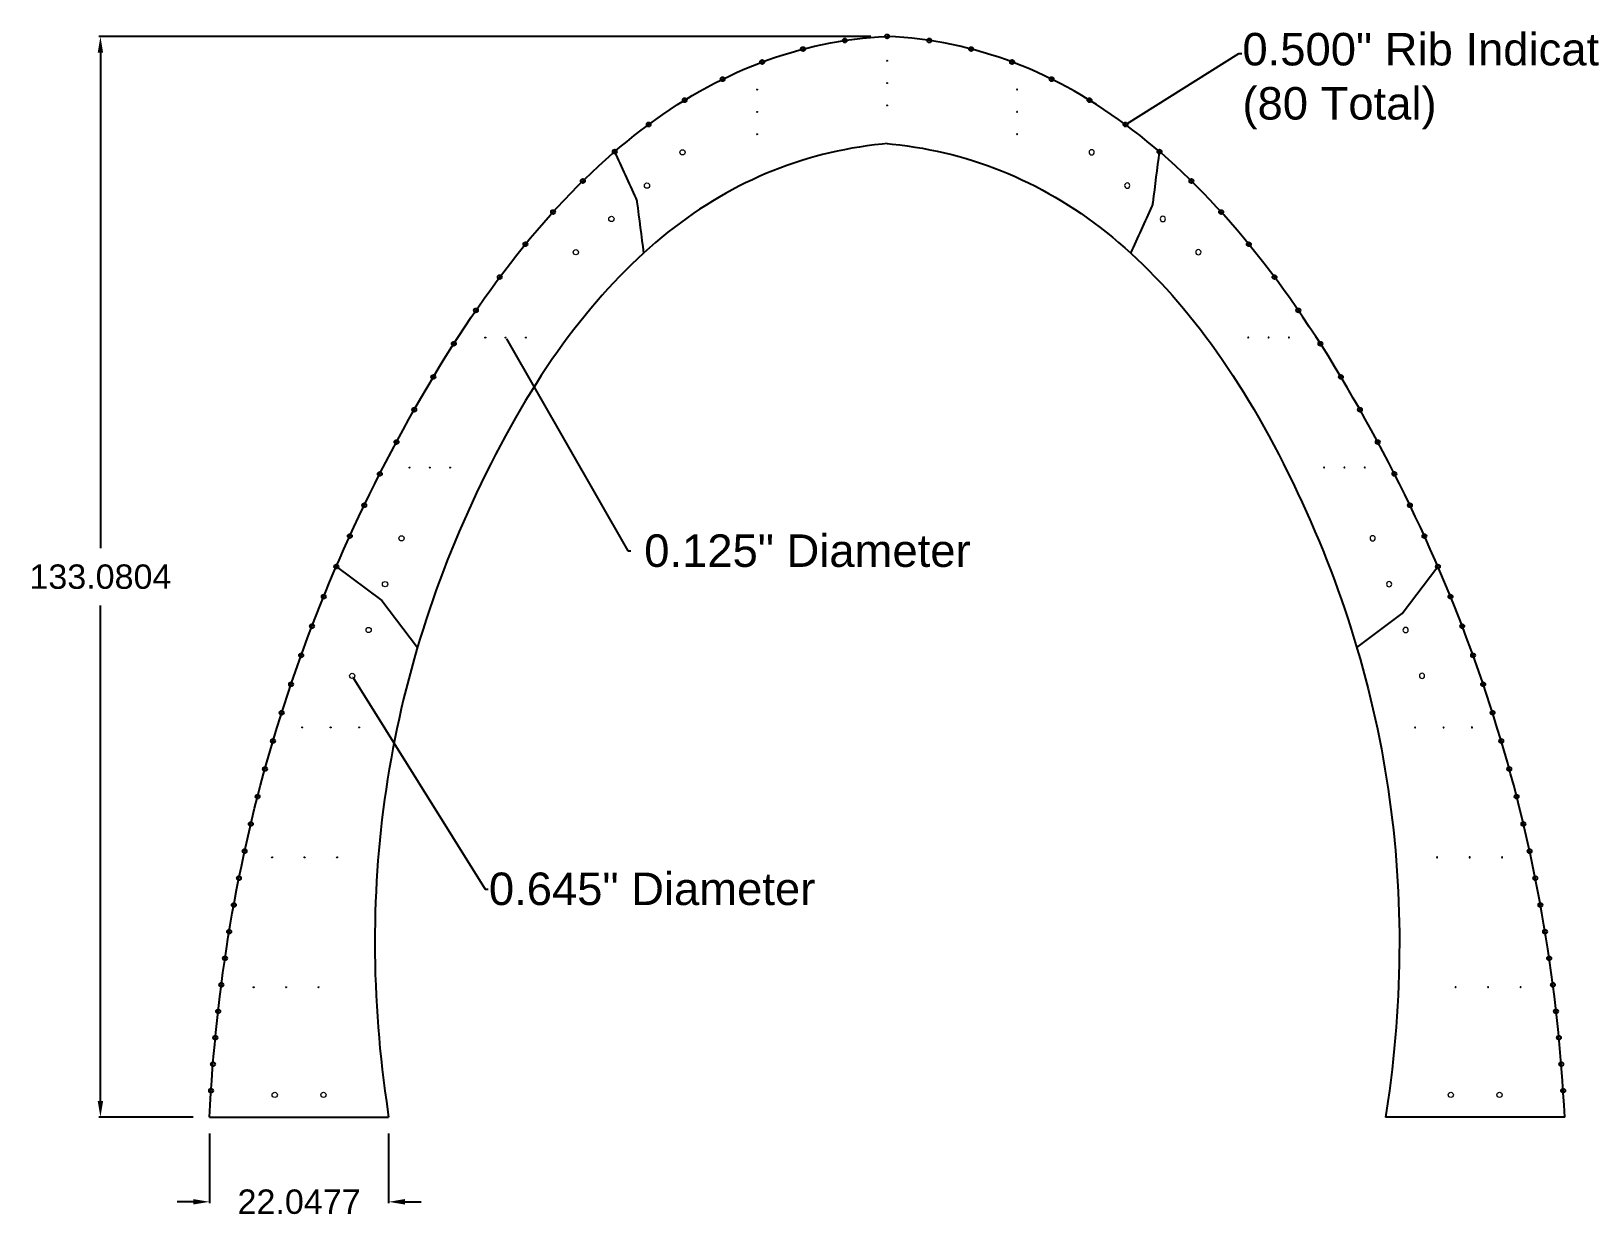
# Model space of a CAD drawing. Header units: inches. Extents: x -1683 to 11264, y -1696 to 865.
# Drawn here: x 716.9 to 909, y 182.5 to 328.6 of the extents above; entities that cross this region are included whole.
import ezdxf
from ezdxf import colors
from ezdxf.entities.mleader import LeaderData, LeaderLine
from ezdxf.math import Vec2, Vec3

# ---------------------------------------------------------------- set-up
doc = ezdxf.new("R2010")
doc.units = ezdxf.units.IN
doc.header["$MEASUREMENT"] = 0
doc.header["$PDMODE"] = 2
doc.header["$PDSIZE"] = 2
doc.layers.add('Annotation', color=7, linetype='Continuous', lineweight=9)
doc.layers.add('Drilling', color=3, linetype='Continuous', lineweight=13)
doc.layers.add('OLD1', color=1, linetype='Continuous')
doc.styles.get("Standard").update_dxf_attribs({"font": 'Arial.ttf'})
doc.dimstyles.get("Standard").update_dxf_attribs({"dimtxt": 3, "dimasz": 2, "dimexe": 0.18, "dimexo": 2, "dimgap": 2, "dimtad": 0, "dimtih": 1, "dimtoh": 1, "dimdec": 4, "dimzin": 0, "dimdsep": 46, "dimtxsty": 'Standard', "dimcen": 0.09, "dimadec": 0, "dimazin": 0, "dimtfac": 1, "dimtdec": 4, "dimtofl": 0, "dimtmove": 0, "dimatfit": 3, "dimfxl": 1, "dimtolj": 1, "dimtzin": 0, "dimarcsym": 0})

# ---------------------------------------------------------------- blocks, each defined once
blk = doc.blocks.new('*U1')
at = {"layer": 'Drilling'}
blk.add_circle((0, 0), 0.323, dxfattribs=at)
blk = doc.blocks.new('*U2')
at = {"color": 0, "linetype": 'ByBlock', "lineweight": -2, "transparency": 16777216}
for p in [(-18, 0), (-12, 0), (-6, 0), (0, 0)]:
    blk.add_blockref('*U1', p, dxfattribs=at)
blk = doc.blocks.new('*U3')
at = {"layer": 'Drilling'}
blk.add_circle((0, 0), 0.0625, dxfattribs=at)
blk = doc.blocks.new('*U4')
at = {"layer": 'Drilling', "color": 0, "linetype": 'ByBlock', "lineweight": -2, "transparency": 16777216}
for p in [(0, 0), (4, 0), (8, 0)]:
    blk.add_blockref('*U3', p, dxfattribs=at)
blk = doc.blocks.new('*U9')
at = {"layer": 'Drilling'}
blk.add_circle((0, 0), 0.323, dxfattribs=at)
blk = doc.blocks.new('*U10')
at = {"color": 0, "linetype": 'ByBlock', "lineweight": -2, "transparency": 16777216}
for p in [(-18, 0), (-12, 0), (-6, 0), (0, 0)]:
    blk.add_blockref('*U9', p, dxfattribs=at)
blk = doc.blocks.new('*U11')
at = {"layer": 'Drilling'}
blk.add_circle((0, 0), 0.0625, dxfattribs=at)
blk = doc.blocks.new('*U12')
at = {"layer": 'Drilling', "color": 0, "linetype": 'ByBlock', "lineweight": -2, "transparency": 16777216}
for p in [(0, 0), (4, 0), (8, 0)]:
    blk.add_blockref('*U11', p, dxfattribs=at)
blk = doc.blocks.new('*U13')
at = {"layer": 'Drilling'}
blk.add_circle((0, 0), 0.0625, dxfattribs=at)
blk = doc.blocks.new('*U14')
at = {"layer": 'Drilling', "color": 0, "linetype": 'ByBlock', "lineweight": -2, "transparency": 16777216}
for p in [(0, 0), (3.5, 0), (7, 0)]:
    blk.add_blockref('*U13', p, dxfattribs=at)
blk = doc.blocks.new('*U15')
at = {"layer": 'Drilling'}
blk.add_circle((0, 0), 0.0625, dxfattribs=at)
blk = doc.blocks.new('*U16')
at = {"layer": 'Drilling', "color": 0, "linetype": 'ByBlock', "lineweight": -2, "transparency": 16777216}
for p in [(0, 0), (2.5, 0), (5, 0)]:
    blk.add_blockref('*U15', p, dxfattribs=at)
blk = doc.blocks.new('*U17')
at = {"layer": 'Drilling'}
blk.add_circle((0, 0), 0.0625, dxfattribs=at)
blk = doc.blocks.new('*U18')
at = {"layer": 'Drilling', "color": 0, "linetype": 'ByBlock', "lineweight": -2, "transparency": 16777216}
for p in [(0, 0), (2.5, 0), (5, 0)]:
    blk.add_blockref('*U17', p, dxfattribs=at)
blk = doc.blocks.new('*U19')
at = {"layer": 'Drilling'}
blk.add_circle((0, 0), 0.0625, dxfattribs=at)
blk = doc.blocks.new('*U20')
at = {"layer": 'Drilling', "color": 0, "linetype": 'ByBlock', "lineweight": -2, "transparency": 16777216}
for p in [(0, 0), (2.75, 0), (5.5, 0)]:
    blk.add_blockref('*U19', p, dxfattribs=at)
blk = doc.blocks.new('*U21')
at = {"layer": 'Drilling'}
blk.add_circle((0, 0), 0.0625, dxfattribs=at)
blk = doc.blocks.new('*U22')
at = {"layer": 'Drilling', "color": 0, "linetype": 'ByBlock', "lineweight": -2, "transparency": 16777216}
for p in [(0, 0), (2.75, 0), (5.5, 0)]:
    blk.add_blockref('*U21', p, dxfattribs=at)
blk = doc.blocks.new('*U37')
at = {"layer": 'Drilling'}
blk.add_circle((0, 0), 0.323, dxfattribs=at)
blk = doc.blocks.new('*U38')
at = {"color": 0, "linetype": 'ByBlock', "lineweight": -2, "transparency": 16777216}
for p in [(-18, 0), (-12, 0), (-6, 0), (0, 0)]:
    blk.add_blockref('*U37', p, dxfattribs=at)
blk = doc.blocks.new('*U23')
at = {"layer": 'Drilling'}
blk.add_circle((0, 0), 0.0625, dxfattribs=at)
blk = doc.blocks.new('*U24')
at = {"layer": 'Drilling', "color": 0, "linetype": 'ByBlock', "lineweight": -2, "transparency": 16777216}
for p in [(0, 0), (4, 0), (8, 0)]:
    blk.add_blockref('*U23', p, dxfattribs=at)
blk = doc.blocks.new('*U25')
at = {"layer": 'Drilling'}
blk.add_circle((0, 0), 0.323, dxfattribs=at)
blk = doc.blocks.new('*U26')
at = {"color": 0, "linetype": 'ByBlock', "lineweight": -2, "transparency": 16777216}
for p in [(-18, 0), (-12, 0), (-6, 0), (0, 0)]:
    blk.add_blockref('*U25', p, dxfattribs=at)
blk = doc.blocks.new('*U27')
at = {"layer": 'Drilling'}
blk.add_circle((0, 0), 0.0625, dxfattribs=at)
blk = doc.blocks.new('*U28')
at = {"layer": 'Drilling', "color": 0, "linetype": 'ByBlock', "lineweight": -2, "transparency": 16777216}
for p in [(0, 0), (4, 0), (8, 0)]:
    blk.add_blockref('*U27', p, dxfattribs=at)
blk = doc.blocks.new('*U29')
at = {"layer": 'Drilling'}
blk.add_circle((0, 0), 0.0625, dxfattribs=at)
blk = doc.blocks.new('*U30')
at = {"layer": 'Drilling', "color": 0, "linetype": 'ByBlock', "lineweight": -2, "transparency": 16777216}
for p in [(0, 0), (3.5, 0), (7, 0)]:
    blk.add_blockref('*U29', p, dxfattribs=at)
blk = doc.blocks.new('*U31')
at = {"layer": 'Drilling'}
blk.add_circle((0, 0), 0.0625, dxfattribs=at)
blk = doc.blocks.new('*U32')
at = {"layer": 'Drilling', "color": 0, "linetype": 'ByBlock', "lineweight": -2, "transparency": 16777216}
for p in [(0, 0), (2.5, 0), (5, 0)]:
    blk.add_blockref('*U31', p, dxfattribs=at)
blk = doc.blocks.new('*U33')
at = {"layer": 'Drilling'}
blk.add_circle((0, 0), 0.0625, dxfattribs=at)
blk = doc.blocks.new('*U34')
at = {"layer": 'Drilling', "color": 0, "linetype": 'ByBlock', "lineweight": -2, "transparency": 16777216}
for p in [(0, 0), (2.5, 0), (5, 0)]:
    blk.add_blockref('*U33', p, dxfattribs=at)
blk = doc.blocks.new('*U35')
at = {"layer": 'Drilling'}
blk.add_circle((0, 0), 0.0625, dxfattribs=at)
blk = doc.blocks.new('*U36')
at = {"layer": 'Drilling', "color": 0, "linetype": 'ByBlock', "lineweight": -2, "transparency": 16777216}
for p in [(0, 0), (2.75, 0), (5.5, 0)]:
    blk.add_blockref('*U35', p, dxfattribs=at)
blk = doc.blocks.new('*D310')
at = {"layer": 'Annotation', "color": 0, "lineweight": -2, "transparency": 16777216}
for p, q in [((738.84, 192.84), (738.84, 184.24)), ((760.89, 192.84), (760.89, 184.24)), ((736.84, 184.42), (734.84, 184.42)), ((762.89, 184.42), (764.89, 184.42))]:
    blk.add_line(p, q, dxfattribs=at)
at = {"layer": 'Annotation', "color": 0, "transparency": 16777216}
for points in [[(736.84, 184.76), (736.84, 184.09), (738.84, 184.42)], [(762.89, 184.76), (762.89, 184.09), (760.89, 184.42)]]:
    blk.add_solid(points, dxfattribs=at)
at = {"layer": 'Defpoints', "color": 0, "transparency": 16777216}
for p in [(738.84, 194.84), (760.89, 194.84), (760.89, 184.42)]:
    blk.add_point(p, dxfattribs=at)
at = {"layer": 'Annotation', "color": 0, "transparency": 16777216, "insert": (749.87, 184.42), "char_height": 3, "attachment_point": 5}
blk.add_mtext('\\A1;22.0477', dxfattribs=at)
blk = doc.blocks.new('*D311')
at = {"layer": 'Annotation', "color": 0, "lineweight": -2, "transparency": 16777216}
for p, q in [((820.25, 327.92), (725.23, 327.92)), ((725.41, 325.92), (725.41, 264.9)), ((725.41, 196.84), (725.41, 257.86)), ((736.84, 194.84), (725.23, 194.84))]:
    blk.add_line(p, q, dxfattribs=at)
at = {"layer": 'Annotation', "color": 0, "transparency": 16777216}
for points in [[(725.08, 325.92), (725.74, 325.92), (725.41, 327.92)], [(725.08, 196.84), (725.74, 196.84), (725.41, 194.84)]]:
    blk.add_solid(points, dxfattribs=at)
at = {"layer": 'Defpoints', "color": 0, "transparency": 16777216}
for p in [(725.41, 327.92), (822.25, 327.92), (738.84, 194.84)]:
    blk.add_point(p, dxfattribs=at)
at = {"layer": 'Annotation', "color": 0, "transparency": 16777216, "insert": (725.41, 261.38), "char_height": 3, "attachment_point": 5}
blk.add_mtext('\\A1;133.0804', dxfattribs=at)

msp = doc.modelspace()

# ---------------------------------------------------------------- linework, layer by layer
for p, q in [((738.84404, 194.83765), (760.89174, 194.83765)), ((905.66478, 194.83765), (883.61708, 194.83765))]:
    msp.add_line(p, q)
for points in [[(738.84404, 194.83765), (738.92262, 196.33936), (739.012, 197.83799), (739.11217, 199.33351), (739.22313, 200.82594), (739.34488, 202.31527), (739.47742, 203.8015), (739.62075, 205.28463), (739.77487, 206.76467), (739.93978, 208.2416), (740.11549, 209.71545), (740.30199, 211.18619), (740.49927, 212.65383), (740.70735, 214.11838), (740.92622, 215.57983), (741.15588, 217.03818), (741.39634, 218.49344), (741.64758, 219.94559), (741.90961, 221.39465), (742.18244, 222.84062), (742.46606, 224.28348), (742.76046, 225.72325), (743.06566, 227.15991), (743.38165, 228.59349), (743.70843, 230.02396), (744.04601, 231.45133), (744.39437, 232.87561), (744.75352, 234.29679), (745.12347, 235.71488), (745.50421, 237.12986), (745.89574, 238.54175), (746.29805, 239.95054), (746.71116, 241.35623), (747.13507, 242.75883), (747.56976, 244.15832), (748.01524, 245.55472), (748.47152, 246.94802), (748.93858, 248.33823), (749.41644, 249.72533), (749.90509, 251.10934), (750.40453, 252.49025), (750.91476, 253.86807), (751.43578, 255.24278), (751.9676, 256.6144), (752.5102, 257.98292), (753.06359, 259.34834), (753.62778, 260.71067), (754.20276, 262.06989), (754.78853, 263.42602), (755.38509, 264.77906), (755.99244, 266.12899), (756.61058, 267.47583), (757.23951, 268.81957), (757.87924, 270.16021), (758.52975, 271.49775), (759.19106, 272.8322), (759.86316, 274.16355), (760.54605, 275.4918), (761.23973, 276.81695), (761.9442, 278.13901), (762.65946, 279.45796), (763.38552, 280.77382), (764.12236, 282.08659), (764.87, 283.39625), (765.62842, 284.70282), (766.39413, 285.998), (767.16359, 287.2735), (767.9368, 288.52931), (768.71378, 289.76545), (769.49451, 290.98191), (770.279, 292.17868), (771.06725, 293.35578), (771.85925, 294.51319), (772.65501, 295.65093), (773.45453, 296.76898), (774.25781, 297.86735), (775.06484, 298.94605), (775.87563, 300.00506), (776.69018, 301.04439), (777.50849, 302.06404), (778.33055, 303.06401), (779.15638, 304.0443), (779.98596, 305.0049), (780.81929, 305.94583), (781.65639, 306.86708), (782.49724, 307.76864), (783.34185, 308.65053), (784.19021, 309.51273), (785.04234, 310.35526), (785.89822, 311.1781), (786.75786, 311.98126), (787.62125, 312.76474), (788.48841, 313.52855), (789.35932, 314.27267), (790.23399, 314.99711), (791.11241, 315.70187), (791.9946, 316.38694), (792.88054, 317.05234), (793.77024, 317.69806), (794.66369, 318.3241), (795.56091, 318.93045), (796.46188, 319.51713), (797.36661, 320.08412), (798.27509, 320.63143), (799.18734, 321.15907), (800.10334, 321.66702), (801.02309, 322.15529), (801.94661, 322.62388), (802.87388, 323.07279), (803.80491, 323.50202), (804.7397, 323.91157), (805.67825, 324.30144), (806.62055, 324.67163), (807.56661, 325.02213), (808.51643, 325.35296), (809.47001, 325.66411), (810.42734, 325.95557), (811.38843, 326.22736), (812.35328, 326.47946), (813.32188, 326.71188), (814.29425, 326.92463), (815.27037, 327.11769), (816.25024, 327.29107), (817.23388, 327.44477), (818.22127, 327.57879), (819.21242, 327.69313), (820.20733, 327.78779), (821.206, 327.86276), (822.25441, 327.91806)], [(905.66478, 194.83765), (905.58619, 196.33936), (905.49682, 197.83799), (905.39665, 199.33351), (905.28569, 200.82594), (905.16394, 202.31527), (905.0314, 203.8015), (904.88807, 205.28463), (904.73395, 206.76467), (904.56903, 208.2416), (904.39333, 209.71545), (904.20683, 211.18619), (904.00954, 212.65383), (903.80146, 214.11838), (903.58259, 215.57983), (903.35293, 217.03818), (903.11248, 218.49344), (902.86124, 219.94559), (902.5992, 221.39465), (902.32638, 222.84062), (902.04276, 224.28348), (901.74835, 225.72325), (901.44315, 227.15991), (901.12716, 228.59349), (900.80038, 230.02396), (900.46281, 231.45133), (900.11445, 232.87561), (899.75529, 234.29679), (899.38535, 235.71488), (899.00461, 237.12986), (898.61308, 238.54175), (898.21076, 239.95054), (897.79765, 241.35623), (897.37375, 242.75883), (896.93906, 244.15832), (896.49357, 245.55472), (896.0373, 246.94802), (895.57023, 248.33823), (895.09237, 249.72533), (894.60373, 251.10934), (894.10429, 252.49025), (893.59406, 253.86807), (893.07303, 255.24278), (892.54122, 256.6144), (891.99862, 257.98292), (891.44522, 259.34834), (890.88104, 260.71067), (890.30606, 262.06989), (889.72029, 263.42602), (889.12373, 264.77906), (888.51638, 266.12899), (887.89824, 267.47583), (887.2693, 268.81957), (886.62958, 270.16021), (885.97906, 271.49775), (885.31776, 272.8322), (884.64566, 274.16355), (883.96277, 275.4918), (883.26909, 276.81695), (882.56462, 278.13901), (881.84935, 279.45796), (881.1233, 280.77382), (880.38646, 282.08659), (879.63882, 283.39625), (878.88039, 284.70282), (878.11469, 285.998), (877.34523, 287.2735), (876.57201, 288.52931), (875.79504, 289.76545), (875.01431, 290.98191), (874.22982, 292.17868), (873.44157, 293.35578), (872.64957, 294.51319), (871.8538, 295.65093), (871.05428, 296.76898), (870.25101, 297.86735), (869.44397, 298.94605), (868.63318, 300.00506), (867.81863, 301.04439), (867.00033, 302.06404), (866.17826, 303.06401), (865.35244, 304.0443), (864.52286, 305.0049), (863.68952, 305.94583), (862.85243, 306.86708), (862.01158, 307.76864), (861.16697, 308.65053), (860.3186, 309.51273), (859.46648, 310.35526), (858.6106, 311.1781), (857.75096, 311.98126), (856.88756, 312.76474), (856.02041, 313.52855), (855.1495, 314.27267), (854.27483, 314.99711), (853.3964, 315.70187), (852.51422, 316.38694), (851.62828, 317.05234), (850.73858, 317.69806), (849.84512, 318.3241), (848.94791, 318.93045), (848.04694, 319.51713), (847.14221, 320.08412), (846.23372, 320.63143), (845.32148, 321.15907), (844.40548, 321.66702), (843.48572, 322.15529), (842.56221, 322.62388), (841.63493, 323.07279), (840.7039, 323.50202), (839.76911, 323.91157), (838.83057, 324.30144), (837.88826, 324.67163), (836.9422, 325.02213), (835.99239, 325.35296), (835.03881, 325.66411), (834.08148, 325.95557), (833.12039, 326.22736), (832.15554, 326.47946), (831.18693, 326.71188), (830.21457, 326.92463), (829.23845, 327.11769), (828.25857, 327.29107), (827.27494, 327.44477), (826.28754, 327.57879), (825.29639, 327.69313), (824.30149, 327.78779), (823.30282, 327.86276), (822.25441, 327.91806)], [(822.25441, 314.72227), (821.6448, 314.66485), (820.70206, 314.55911), (819.76616, 314.43711), (818.83705, 314.29886), (817.91464, 314.1444), (816.99888, 313.97373), (816.08967, 313.78687), (815.18696, 313.58383), (814.29066, 313.3646), (813.40069, 313.12918), (812.51698, 312.87757), (811.63944, 312.60977), (810.768, 312.32574), (809.90257, 312.02548), (809.04309, 311.70896), (808.18948, 311.37615), (807.34165, 311.02701), (806.49955, 310.66152), (805.6631, 310.27963), (804.83223, 309.8813), (804.00688, 309.46647), (803.187, 309.0351), (802.37253, 308.58714), (801.56341, 308.12254), (800.75959, 307.64122), (799.96105, 307.14314), (799.16773, 306.62824), (798.3796, 306.09645), (797.59663, 305.54772), (796.81879, 304.98198), (796.04607, 304.39917), (795.27845, 303.79923), (794.51591, 303.18211), (793.75845, 302.54774), (793.00605, 301.89606), (792.25872, 301.22703), (791.51645, 300.54058), (790.77926, 299.83666), (790.04715, 299.11522), (789.32014, 298.37622), (788.59822, 297.61961), (787.88142, 296.84533), (787.16976, 296.05336), (786.46326, 295.24365), (785.76193, 294.41617), (785.0658, 293.57087), (784.3749, 292.70773), (783.68924, 291.82672), (783.00885, 290.9278), (782.33377, 290.01096), (781.66401, 289.07616), (780.9996, 288.1234), (780.34058, 287.15264), (779.68697, 286.16387), (779.03879, 285.15707), (778.39609, 284.13223), (777.75887, 283.08934), (777.12718, 282.02838), (776.50104, 280.94935), (775.88048, 279.85224), (775.26551, 278.73704), (774.65618, 277.60374), (774.05251, 276.45234), (773.45413, 275.28208), (772.86407, 274.10021), (772.28617, 272.91559), (771.72084, 271.72908), (771.16809, 270.54067), (770.62789, 269.35037), (770.10024, 268.15817), (769.58514, 266.96406), (769.08257, 265.76803), (768.59253, 264.57009), (768.11502, 263.37021), (767.65001, 262.1684), (767.19751, 260.96464), (766.75751, 259.75894), (766.33, 258.55127), (765.91497, 257.34164), (765.51242, 256.13003), (765.12234, 254.91643), (764.74472, 253.70084), (764.37956, 252.48325), (764.02686, 251.26364), (763.6866, 250.04201), (763.35878, 248.81834), (763.0434, 247.59262), (762.74044, 246.36485), (762.44992, 245.13502), (762.17182, 243.9031), (761.90614, 242.6691), (761.65287, 241.433), (761.41202, 240.19478), (761.18358, 238.95444), (760.96754, 237.71197), (760.76391, 236.46735), (760.57269, 235.22057), (760.39386, 233.97162), (760.22744, 232.72048), (760.07342, 231.46716), (759.9318, 230.21162), (759.80258, 228.95387), (759.68576, 227.69389), (759.58134, 226.43167), (759.48932, 225.16719), (759.40971, 223.90045), (759.34251, 222.63143), (759.28771, 221.36013), (759.24533, 220.08653), (759.21535, 218.81061), (759.1978, 217.53238), (759.19266, 216.25182), (759.19995, 214.96892), (759.21966, 213.68366), (759.25181, 212.39605), (759.29639, 211.10606), (759.35341, 209.81369), (759.42288, 208.51894), (759.5048, 207.22178), (759.59918, 205.92222), (759.70601, 204.62025), (759.82532, 203.31585), (759.9571, 202.00902), (760.10136, 200.69975), (760.2581, 199.38803), (760.42734, 198.07386), (760.60907, 196.75724), (760.89174, 194.83765)], [(822.25441, 314.72227), (822.86402, 314.66485), (823.80676, 314.55911), (824.74265, 314.43711), (825.67177, 314.29886), (826.59417, 314.1444), (827.50994, 313.97373), (828.41914, 313.78687), (829.32186, 313.58383), (830.21816, 313.3646), (831.10813, 313.12918), (831.99184, 312.87757), (832.86938, 312.60977), (833.74082, 312.32574), (834.60624, 312.02548), (835.46572, 311.70896), (836.31934, 311.37615), (837.16716, 311.02701), (838.00927, 310.66152), (838.84572, 310.27963), (839.67659, 309.8813), (840.50193, 309.46647), (841.32182, 309.0351), (842.13629, 308.58714), (842.94541, 308.12254), (843.74922, 307.64122), (844.54777, 307.14314), (845.34109, 306.62824), (846.12922, 306.09645), (846.91219, 305.54772), (847.69002, 304.98198), (848.46274, 304.39917), (849.23036, 303.79923), (849.9929, 303.18211), (850.75037, 302.54774), (851.50277, 301.89606), (852.2501, 301.22703), (852.99236, 300.54058), (853.72955, 299.83666), (854.46166, 299.11522), (855.18868, 298.37622), (855.9106, 297.61961), (856.62739, 296.84533), (857.33905, 296.05336), (858.04556, 295.24365), (858.74689, 294.41617), (859.44301, 293.57087), (860.13392, 292.70773), (860.81958, 291.82672), (861.49996, 290.9278), (862.17505, 290.01096), (862.84481, 289.07616), (863.50921, 288.1234), (864.16824, 287.15264), (864.82185, 286.16387), (865.47002, 285.15707), (866.11273, 284.13223), (866.74994, 283.08934), (867.38163, 282.02838), (868.00778, 280.94935), (868.62834, 279.85224), (869.2433, 278.73704), (869.85263, 277.60374), (870.45631, 276.45234), (871.05469, 275.28208), (871.64474, 274.10021), (872.22265, 272.91559), (872.78797, 271.72908), (873.34073, 270.54067), (873.88093, 269.35037), (874.40858, 268.15817), (874.92368, 266.96406), (875.42624, 265.76803), (875.91628, 264.57009), (876.3938, 263.37021), (876.85881, 262.1684), (877.31131, 260.96464), (877.75131, 259.75894), (878.17882, 258.55127), (878.59385, 257.34164), (878.9964, 256.13003), (879.38648, 254.91643), (879.7641, 253.70084), (880.12925, 252.48325), (880.48196, 251.26364), (880.82222, 250.04201), (881.15004, 248.81834), (881.46542, 247.59262), (881.76837, 246.36485), (882.0589, 245.13502), (882.337, 243.9031), (882.60268, 242.6691), (882.85594, 241.433), (883.0968, 240.19478), (883.32524, 238.95444), (883.54127, 237.71197), (883.7449, 236.46735), (883.93613, 235.22057), (884.11495, 233.97162), (884.28138, 232.72048), (884.4354, 231.46716), (884.57702, 230.21162), (884.70624, 228.95387), (884.82306, 227.69389), (884.92748, 226.43167), (885.01949, 225.16719), (885.0991, 223.90045), (885.16631, 222.63143), (885.2211, 221.36013), (885.26349, 220.08653), (885.29346, 218.81061), (885.31102, 217.53238), (885.31616, 216.25182), (885.30887, 214.96892), (885.28916, 213.68366), (885.25701, 212.39605), (885.21243, 211.10606), (885.1554, 209.81369), (885.08594, 208.51894), (885.00402, 207.22178), (884.90964, 205.92222), (884.8028, 204.62025), (884.6835, 203.31585), (884.55172, 202.00902), (884.40746, 200.69975), (884.25072, 199.38803), (884.08148, 198.07386), (883.89974, 196.75724), (883.61708, 194.83765)], [(754.44993, 262.64212), (760.04099, 258.45101), (764.43245, 252.6596)], [(880.07636, 252.6596), (885.66743, 256.85071), (890.05889, 262.64212)]]:
    msp.add_lwpolyline(points)
for points in [[(792.31061, 301.22027), (792.04149, 303.32749), (791.77238, 305.43471), (791.50326, 307.54193), (791.48347, 307.69688), (791.43918, 307.85049), (791.37367, 307.9923), (790.49027, 309.90466), (789.60687, 311.81703), (788.72347, 313.72939)], [(852.25741, 301.22027), (853.12963, 303.14828), (854.00185, 305.07628), (854.87406, 307.00429), (854.93845, 307.14662), (854.98434, 307.29965), (855.00365, 307.45467), (855.26422, 309.54624), (855.52478, 311.63781), (855.78535, 313.72939)]]:
    msp.add_open_spline(points, degree=3, knots=[0, 0, 0, 0, 1, 1, 1, 1.468649631, 1.468649631, 1.468649631, 2.468649631, 2.468649631, 2.468649631, 2.468649631])
at = {"layer": 'Drilling'}
for centre in [(746.86789, 197.58765), (752.86789, 197.58765), (891.64093, 197.58765), (897.64093, 197.58765)]:
    msp.add_circle(centre, 0.3225, dxfattribs=at)
at = {"layer": 'OLD1'}
for centre in [(811.90323, 326.36187), (817.04542, 327.41532), (822.25441, 327.91806), (827.4634, 327.41532), (832.60559, 326.36187), (806.87633, 324.76639), (837.63249, 324.76639), (802.01018, 322.65466), (842.49863, 322.65466), (797.34414, 320.07004), (847.16468, 320.07004), (792.9084, 317.07256), (851.60042, 317.07256), (788.72347, 313.72939), (855.78535, 313.72939), (784.79872, 310.11439), (859.71009, 310.11439), (781.13589, 306.29426), (863.37292, 306.29426), (777.72879, 302.33201), (866.78003, 302.33201), (774.56672, 298.28024), (869.9421, 298.28024), (771.63452, 294.18478), (872.8743, 294.18478), (768.91591, 290.08039), (875.59291, 290.08039), (766.39413, 285.998), (878.11469, 285.998), (764.04665, 281.95171), (880.46216, 281.95171), (761.8546, 277.97085), (882.65422, 277.97085), (759.80685, 274.052), (884.70197, 274.052), (757.89507, 270.19275), (886.61375, 270.19275), (756.11218, 266.3899), (888.39663, 266.3899), (754.44993, 262.64212), (890.05889, 262.64212), (752.90103, 258.94725), (891.60778, 258.94725), (751.45899, 255.30264), (893.04982, 255.30264), (750.12008, 251.70377), (894.38874, 251.70377), (748.87552, 248.15053), (895.63329, 248.15053), (747.72281, 244.63807), (896.78601, 244.63807), (746.65498, 241.16504), (897.85384, 241.16504), (745.66982, 237.72708), (898.839, 237.72708), (744.76032, 234.32285), (899.74849, 234.32285), (743.92677, 230.94718), (900.58204, 230.94718), (743.16237, 227.59864), (901.34645, 227.59864), (742.46416, 224.27382), (902.04466, 224.27382), (741.83252, 220.9683), (902.6763, 220.9683), (741.26191, 217.67989), (903.2469, 217.67989), (740.75029, 214.40505), (903.75853, 214.40505), (740.29615, 211.14016), (904.21267, 211.14016), (739.90935, 207.87982), (904.59946, 207.87982), (739.55705, 204.62552), (904.95177, 204.62552), (739.26751, 201.36886), (905.24131, 201.36886), (739.03005, 198.10754), (905.47876, 198.10754)]:
    msp.add_circle(centre, 0.25, dxfattribs=at)

# ---------------------------------------------------------------- block references
for name, p, rotation in [('*U10', (797.07277, 313.65086), 43.12703972125939), ('*U2', (762.47787, 266.12309), 70.2809258572079)]:
    msp.add_blockref(name, p, dxfattribs=dict(rotation=rotation))
at = {"xscale": -1}
for name, p, rotation in [('*U26', (847.43605, 313.65086), 316.8729602787406), ('*U38', (882.03095, 266.12309), 289.7190741427921)]:
    msp.add_blockref(name, p, dxfattribs=dict(at, rotation=rotation))
at = {"layer": 'Drilling', "rotation": 270}
for name, p in [('*U22', (822.25441, 324.91528)), ('*U20', (806.25441, 321.37508))]:
    msp.add_blockref(name, p, dxfattribs=at)
at = {"layer": 'Drilling', "xscale": -1, "rotation": 90}
msp.add_blockref('*U36', (838.25441, 321.37508), dxfattribs=at)
at = {"layer": 'Drilling'}
for name, p in [('*U18', (772.79133, 290.83765)), ('*U16', (763.46107, 274.83765)), ('*U14', (750.2538, 242.83765)), ('*U12', (746.54264, 226.83765)), ('*U4', (744.2738, 210.83765))]:
    msp.add_blockref(name, p, dxfattribs=at)
at = {"layer": 'Drilling', "xscale": -1}
for name, p in [('*U34', (871.71748, 290.83765)), ('*U32', (881.04775, 274.83765)), ('*U30', (894.25501, 242.83765)), ('*U28', (897.96618, 226.83765)), ('*U24', (900.23501, 210.83765))]:
    msp.add_blockref(name, p, dxfattribs=at)

# ---------------------------------------------------------------- dimensions: what is measured, and where the dimension line sits
at = {"layer": 'Annotation'}
dim = msp.add_linear_dim(base=(725.4101, 327.91806), p1=(738.84404, 194.83765), p2=(822.25441, 327.91806), angle=90, dimstyle='Standard', dxfattribs=at)
dim.commit()
dim.dimension.update_dxf_attribs({"geometry": '*D311', "text_midpoint": (725.4101, 261.37785)})
dim = msp.add_linear_dim(base=(760.89174, 184.42307), p1=(738.84404, 194.83765), p2=(760.89174, 194.83765), dimstyle='Standard', dxfattribs=at)
dim.commit()
dim.dimension.update_dxf_attribs({"geometry": '*D310', "text_midpoint": (749.86789, 184.42307)})

# ---------------------------------------------------------------- leaders
ml = msp.add_multileader_mtext('Standard', dxfattribs=at)
ml.set_content('\\A1;0.500" Rib Indicators \\P(80 Total)', color=256)
ml.set_leader_properties()
ml.build(insert=Vec2(0, 0))
ml.multileader.update_dxf_attribs({"text_right_attachment_type": 6, "dogleg_length": 0.36, "arrow_head_size": 0.18})
ctx = ml.context
ctx.base_point, ctx.arrow_head_size, ctx.landing_gap_size, ctx.plane_origin = Vec3(865.9026, 325.80276), 0.18, 0.09, Vec3(991.09139, 305.1002)
ctx.right_attachment = 6
notes = []
notes.append((ctx, [(1, (1, 1, 0), (865.5426, 325.80276), (1, 0), 0.36, [(0, [(851.60042, 317.07256)], 0, [])])]))
ctx.mtext.insert, ctx.mtext.flow_direction = Vec3(865.9926, 328.34846), 5
ml = msp.add_multileader_mtext('Standard', dxfattribs=at)
ml.set_content('\\A1; 0.125" Diameter', color=256)
ml.set_leader_properties()
ml.build(insert=Vec2(0, 0))
ml.multileader.update_dxf_attribs({"text_right_attachment_type": 6, "dogleg_length": 0.36, "arrow_head_size": 0.18})
ctx = ml.context
ctx.base_point, ctx.arrow_head_size, ctx.landing_gap_size, ctx.plane_origin = Vec3(790.71135, 264.57343), 0.18, 0.09, Vec3(915.90013, 243.87088)
ctx.right_attachment = 6
notes.append((ctx, [(1, (1, 1, 0), (790.35135, 264.57343), (1, 0), 0.36, [(0, [(775.29133, 290.83765)], 0, [])])]))
ctx.mtext.insert, ctx.mtext.flow_direction = Vec3(790.80135, 266.60072), 5
ml = msp.add_multileader_mtext('Standard', dxfattribs=at)
ml.set_content('\\A1;0.645" Diameter', color=256)
ml.set_leader_properties()
ml.build(insert=Vec2(0, 0))
ml.multileader.update_dxf_attribs({"text_right_attachment_type": 6, "dogleg_length": 0.36, "arrow_head_size": 0.18})
ctx = ml.context
ctx.base_point, ctx.arrow_head_size, ctx.landing_gap_size, ctx.plane_origin = Vec3(773.14014, 222.93655), 0.18, 0.09, Vec3(898.32892, 202.234)
ctx.right_attachment = 6
notes.append((ctx, [(1, (1, 1, 0), (772.78014, 222.93655), (1, 0), 0.36, [(0, [(756.40451, 249.17864)], 0, [])])]))
ctx.mtext.insert, ctx.mtext.flow_direction = Vec3(773.23014, 224.96384), 5
for ctx, leaders in notes:
    for number, flags, end, landing, length, lines in leaders:
        leader = LeaderData()
        leader.index, (leader.has_last_leader_line, leader.has_dogleg_vector, leader.attachment_direction) = number, flags
        leader.last_leader_point, leader.dogleg_vector, leader.dogleg_length = Vec3(end), Vec3(landing), length
        for number, points, colour, breaks in lines:
            line = LeaderLine()
            line.index, line.vertices, line.color, line.breaks = number, Vec3.list(points), colors.encode_raw_color(colour), breaks
            leader.lines.append(line)
        ctx.leaders.append(leader)

doc.saveas('drawing.dxf')
